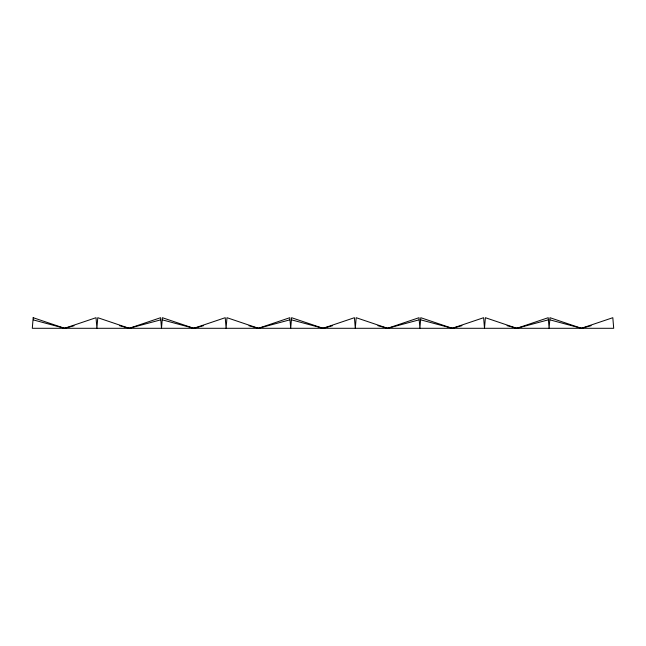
<?xml version="1.0" encoding="UTF-8"?>
<svg xmlns="http://www.w3.org/2000/svg" width="646" height="646" viewBox="0 0 646 646"><rect width="100%" height="100%" fill="white"/><g stroke="black" fill="none" stroke-linecap="round" stroke-linejoin="round"><path stroke-width="0.97" d="M74.056 325.762L64.6 328.297L33.398 319.931M160.402 319.931L129.2 328.297L119.453 325.681M203.547 325.681L193.8 328.297L162.598 319.931M289.602 319.931L258.4 328.297L248.944 325.762M332.456 325.762L323 328.297L291.798 319.931M418.802 319.931L387.6 328.297L377.853 325.681M461.947 325.681L452.2 328.297L420.998 319.931M548.002 319.931L516.8 328.297L507.053 325.681M591.147 325.681L581.4 328.297L550.198 319.931M33.18 317.703L32.3 328.297L613.7 328.297L612.82 317.703L581.4 328.297L549.98 317.703L549.1 328.297L548.22 317.703L516.8 328.297L485.38 317.703L484.5 328.297L483.62 317.703L452.2 328.297L420.78 317.703L419.9 328.297L419.02 317.703L387.6 328.297L356.18 317.703L355.3 328.297L354.42 317.703L323 328.297L291.58 317.703L290.7 328.297L289.82 317.703L258.4 328.297L226.98 317.703L226.1 328.297L225.22 317.703L193.8 328.297L162.38 317.703L161.5 328.297L160.62 317.703L129.2 328.297L97.78 317.703L96.9 328.297L96.02 317.703L64.6 328.297L33.18 317.703"/></g></svg>
